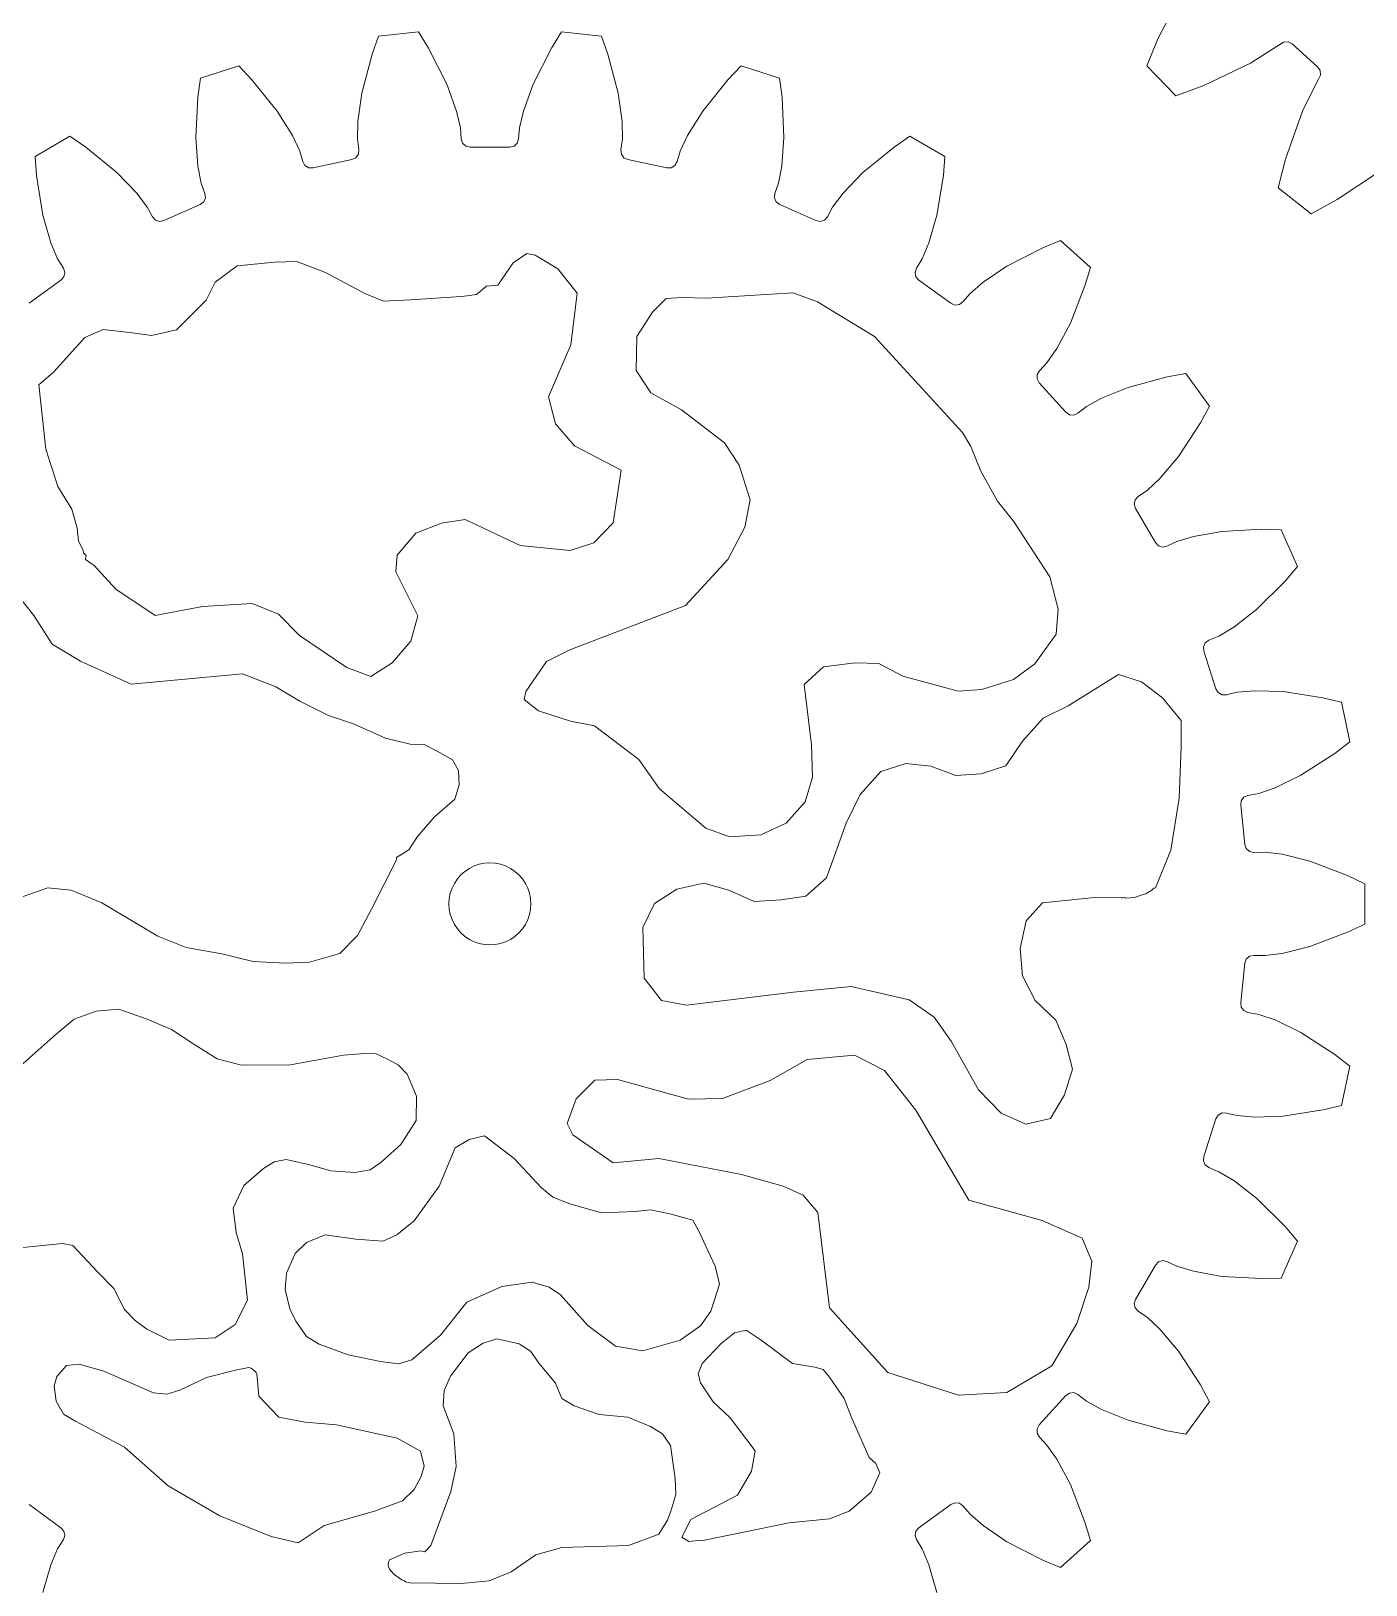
# Model space of a CAD drawing. Header units: millimetres. Extents: x -329 to 723, y 244 to 554.
# Drawn here: x 596.3 to 645.1, y 305.8 to 362.7 of the extents above; entities that cross this region are included whole.
import ezdxf

# ---------------------------------------------------------------- set-up
doc = ezdxf.new("R2010")
doc.units = ezdxf.units.MM

msp = doc.modelspace()

# ---------------------------------------------------------------- linework, layer by layer
at = {"color": 5, "lineweight": 0}
for p, q in [((638.383, 364.095), (637.503, 362.412)), ((610.46, 362.643), (608.993, 362.489)), ((610.826, 362.046), (610.46, 362.643)), ((615.681, 362.643), (615.315, 362.046)), ((617.148, 362.489), (615.681, 362.643)), ((608.993, 362.489), (608.759, 361.829)), ((611.49, 360.733), (610.826, 362.046)), ((615.315, 362.046), (614.651, 360.733)), ((617.382, 361.829), (617.148, 362.489)), ((637.503, 362.412), (637.085, 361.408)), ((640.883, 361.505), (641.953, 362.187)), ((641.953, 362.187), (642.091, 362.272)), ((642.091, 362.272), (642.253, 362.278)), ((642.253, 362.278), (642.397, 362.201)), ((642.397, 362.201), (643.33, 361.36)), ((608.759, 361.829), (608.382, 360.406)), ((617.758, 360.406), (617.382, 361.829)), ((639.17, 360.685), (640.883, 361.505)), ((602.483, 360.948), (602.391, 360.254)), ((603.886, 361.403), (602.483, 360.948)), ((604.368, 360.896), (603.886, 361.403)), ((605.291, 359.749), (604.368, 360.896)), ((621.772, 360.896), (620.85, 359.749)), ((622.255, 361.403), (621.772, 360.896)), ((623.657, 360.948), (622.255, 361.403)), ((623.75, 360.254), (623.657, 360.948)), ((637.085, 361.408), (638.153, 360.302)), ((643.362, 360.918), (642.796, 359.783)), ((643.33, 361.36), (643.421, 361.226)), ((643.433, 361.064), (643.362, 360.918)), ((643.421, 361.226), (643.433, 361.064)), ((608.382, 360.406), (608.238, 359.365)), ((611.847, 359.744), (611.49, 360.733)), ((614.651, 360.733), (614.293, 359.744)), ((617.902, 359.365), (617.758, 360.406)), ((638.153, 360.302), (639.17, 360.685)), ((602.391, 360.254), (602.319, 358.783)), ((623.822, 358.783), (623.75, 360.254)), ((642.796, 359.783), (642.16, 357.994)), ((605.846, 358.856), (605.291, 359.749)), ((608.238, 359.365), (608.227, 358.734)), ((611.99, 359.13), (611.847, 359.744)), ((614.293, 359.744), (614.151, 359.13)), ((617.914, 358.734), (617.902, 359.365)), ((620.85, 359.749), (620.295, 358.856)), ((597.713, 358.824), (596.436, 358.087)), ((598.291, 358.428), (597.713, 358.824)), ((602.319, 358.783), (602.394, 357.735)), ((606.113, 358.285), (605.846, 358.856)), ((608.227, 358.734), (608.278, 358.337)), ((612.022, 358.73), (611.99, 359.13)), ((612.07, 358.575), (612.022, 358.73)), ((614.119, 358.73), (614.071, 358.575)), ((614.151, 359.13), (614.119, 358.73)), ((617.862, 358.337), (617.914, 358.734)), ((620.295, 358.856), (620.028, 358.285)), ((623.746, 357.735), (623.822, 358.783)), ((628.428, 358.824), (627.85, 358.428)), ((629.705, 358.087), (628.428, 358.824)), ((596.436, 358.087), (596.49, 357.388)), ((599.431, 357.498), (598.291, 358.428)), ((606.227, 357.901), (606.113, 358.285)), ((608.264, 358.175), (608.17, 358.042)), ((608.278, 358.337), (608.264, 358.175)), ((612.189, 358.464), (612.07, 358.575)), ((612.347, 358.428), (612.189, 358.464)), ((613.793, 358.428), (612.347, 358.428)), ((613.952, 358.464), (613.793, 358.428)), ((614.071, 358.575), (613.952, 358.464)), ((617.877, 358.175), (617.862, 358.337)), ((617.97, 358.042), (617.877, 358.175)), ((620.028, 358.285), (619.913, 357.901)), ((627.85, 358.428), (626.709, 357.498)), ((629.65, 357.388), (629.705, 358.087)), ((600.16, 356.74), (599.431, 357.498)), ((602.394, 357.735), (602.514, 357.116)), ((606.306, 357.759), (606.227, 357.901)), ((606.446, 357.675), (606.306, 357.759)), ((606.608, 357.673), (606.446, 357.675)), ((608.023, 357.974), (606.608, 357.673)), ((608.17, 358.042), (608.023, 357.974)), ((618.118, 357.974), (617.97, 358.042)), ((619.532, 357.673), (618.118, 357.974)), ((619.695, 357.675), (619.532, 357.673)), ((619.834, 357.759), (619.695, 357.675)), ((619.913, 357.901), (619.834, 357.759)), ((623.626, 357.116), (623.746, 357.735)), ((626.709, 357.498), (625.981, 356.74)), ((642.16, 357.994), (641.885, 356.941)), ((644.051, 356.516), (645.633, 357.566)), ((596.49, 357.388), (596.725, 355.935)), ((602.514, 357.116), (602.648, 356.738)), ((623.493, 356.738), (623.626, 357.116)), ((629.415, 355.935), (629.65, 357.388)), ((641.885, 356.941), (643.097, 355.995)), ((600.54, 356.237), (600.16, 356.74)), ((602.603, 356.427), (602.473, 356.329)), ((602.667, 356.576), (602.603, 356.427)), ((602.648, 356.738), (602.667, 356.576)), ((623.474, 356.576), (623.493, 356.738)), ((623.538, 356.427), (623.474, 356.576)), ((623.668, 356.329), (623.538, 356.427)), ((625.981, 356.74), (625.601, 356.237)), ((643.097, 355.995), (644.051, 356.516)), ((596.725, 355.935), (597.017, 354.926)), ((600.732, 355.885), (600.54, 356.237)), ((600.839, 355.762), (600.732, 355.885)), ((602.473, 356.329), (601.152, 355.741)), ((624.989, 355.741), (623.668, 356.329)), ((625.409, 355.885), (625.302, 355.762)), ((625.601, 356.237), (625.409, 355.885)), ((629.123, 354.926), (629.415, 355.935)), ((600.993, 355.71), (600.839, 355.762)), ((601.152, 355.741), (600.993, 355.71)), ((625.148, 355.71), (624.989, 355.741)), ((625.302, 355.762), (625.148, 355.71)), ((597.017, 354.926), (597.263, 354.345)), ((628.877, 354.345), (629.123, 354.926)), ((633.282, 354.75), (631.972, 354.078)), ((633.929, 355.017), (633.282, 354.75)), ((635.025, 354.031), (633.929, 355.017)), ((597.263, 354.345), (597.472, 354.003)), ((628.669, 354.003), (628.877, 354.345)), ((631.972, 354.078), (631.102, 353.488)), ((597.386, 353.567), (596.217, 352.717)), ((597.493, 353.689), (597.386, 353.567)), ((597.472, 354.003), (597.525, 353.849)), ((597.525, 353.849), (597.493, 353.689)), ((628.616, 353.849), (628.669, 354.003)), ((628.647, 353.689), (628.616, 353.849)), ((628.754, 353.567), (628.647, 353.689)), ((629.924, 352.717), (628.754, 353.567)), ((634.827, 353.359), (635.025, 354.031)), ((630.626, 353.074), (630.365, 352.77)), ((631.102, 353.488), (630.626, 353.074)), ((634.295, 351.987), (634.827, 353.359)), ((630.074, 352.653), (629.924, 352.717)), ((630.235, 352.673), (630.074, 352.653)), ((630.365, 352.77), (630.235, 352.673)), ((633.799, 351.06), (634.295, 351.987)), ((633.438, 350.543), (633.799, 351.06)), ((633.076, 349.949), (633.079, 350.112)), ((633.079, 350.112), (633.162, 350.252)), ((633.162, 350.252), (633.438, 350.543)), ((638.519, 350.15), (637.83, 350.024)), ((639.385, 348.957), (638.519, 350.15)), ((633.156, 349.807), (633.076, 349.949)), ((634.123, 348.733), (633.156, 349.807)), ((636.41, 349.638), (635.436, 349.242)), ((637.83, 350.024), (636.41, 349.638)), ((635.436, 349.242), (634.884, 348.937)), ((639.052, 348.342), (639.385, 348.957)), ((634.256, 348.639), (634.123, 348.733)), ((634.418, 348.625), (634.256, 348.639)), ((634.565, 348.693), (634.418, 348.625)), ((634.884, 348.937), (634.565, 348.693)), ((638.246, 347.11), (639.052, 348.342)), ((637.569, 346.306), (638.246, 347.11)), ((637.108, 345.876), (637.569, 346.306)), ((636.667, 345.529), (636.778, 345.648)), ((636.778, 345.648), (637.108, 345.876)), ((636.631, 345.37), (636.667, 345.529)), ((636.679, 345.215), (636.631, 345.37)), ((637.402, 343.963), (636.679, 345.215)), ((641.296, 344.455), (639.827, 344.373)), ((641.996, 344.435), (641.296, 344.455)), ((642.596, 343.088), (641.996, 344.435)), ((637.513, 343.844), (637.402, 343.963)), ((637.668, 343.796), (637.513, 343.844)), ((638.188, 344.004), (637.826, 343.832)), ((638.792, 344.188), (638.188, 344.004)), ((639.827, 344.373), (638.792, 344.188)), ((637.826, 343.832), (637.668, 343.796)), ((642.142, 342.555), (642.596, 343.088)), ((641.098, 341.518), (642.142, 342.555)), ((640.268, 340.873), (641.098, 341.518)), ((639.357, 340.393), (639.727, 340.547)), ((639.727, 340.547), (640.268, 340.873)), ((639.156, 340.152), (639.224, 340.3)), ((639.171, 339.99), (639.156, 340.152)), ((639.617, 338.615), (639.171, 339.99)), ((639.224, 340.3), (639.357, 340.393)), ((639.701, 338.476), (639.617, 338.615)), ((639.843, 338.397), (639.701, 338.476)), ((640.005, 338.399), (639.843, 338.397)), ((640.395, 338.492), (640.005, 338.399)), ((641.023, 338.547), (640.395, 338.492)), ((642.074, 338.512), (641.023, 338.547)), ((643.529, 338.287), (642.074, 338.512)), ((644.209, 338.122), (643.529, 338.287)), ((644.516, 336.68), (644.209, 338.122)), ((643.961, 336.253), (644.516, 336.68)), ((642.724, 335.456), (643.961, 336.253)), ((641.778, 334.997), (642.724, 335.456)), ((640.788, 334.717), (641.182, 334.791)), ((641.182, 334.791), (641.778, 334.997)), ((640.521, 334.362), (640.541, 334.523)), ((640.673, 332.924), (640.521, 334.362)), ((640.541, 334.523), (640.638, 334.653)), ((640.638, 334.653), (640.788, 334.717)), ((640.725, 332.77), (640.673, 332.924)), ((640.848, 332.663), (640.725, 332.77)), ((641.007, 332.632), (640.848, 332.663)), ((641.408, 332.642), (641.007, 332.632)), ((642.034, 332.564), (641.408, 332.642)), ((643.054, 332.312), (642.034, 332.564)), ((644.43, 331.789), (643.054, 332.312)), ((645.062, 331.487), (644.43, 331.789)), ((645.062, 330.012), (645.062, 331.487)), ((643.054, 329.187), (644.43, 329.71)), ((644.43, 329.71), (645.062, 330.012)), ((642.034, 328.935), (643.054, 329.187)), ((640.521, 327.138), (640.673, 328.576)), ((640.673, 328.576), (640.725, 328.729)), ((640.725, 328.729), (640.848, 328.836)), ((640.848, 328.836), (641.007, 328.868)), ((641.007, 328.868), (641.408, 328.858)), ((641.408, 328.858), (642.034, 328.935)), ((640.541, 326.976), (640.521, 327.138)), ((640.638, 326.846), (640.541, 326.976)), ((640.788, 326.782), (640.638, 326.846)), ((641.182, 326.709), (640.788, 326.782)), ((641.778, 326.503), (641.182, 326.709)), ((642.724, 326.044), (641.778, 326.503)), ((643.961, 325.246), (642.724, 326.044)), ((644.516, 324.82), (643.961, 325.246)), ((644.209, 323.377), (644.516, 324.82)), ((639.171, 321.509), (639.617, 322.884)), ((639.617, 322.884), (639.701, 323.024)), ((639.701, 323.024), (639.843, 323.103)), ((639.843, 323.103), (640.005, 323.101)), ((640.005, 323.101), (640.395, 323.008)), ((640.395, 323.008), (641.023, 322.953)), ((641.023, 322.953), (642.074, 322.988)), ((642.074, 322.988), (643.529, 323.213)), ((643.529, 323.213), (644.209, 323.377)), ((639.156, 321.347), (639.171, 321.509)), ((639.224, 321.2), (639.156, 321.347)), ((639.357, 321.106), (639.224, 321.2)), ((639.727, 320.952), (639.357, 321.106)), ((640.268, 320.627), (639.727, 320.952)), ((641.098, 319.982), (640.268, 320.627)), ((642.142, 318.944), (641.098, 319.982)), ((642.596, 318.411), (642.142, 318.944)), ((641.996, 317.064), (642.596, 318.411)), ((637.513, 317.656), (637.668, 317.704)), ((637.668, 317.704), (637.826, 317.668)), ((636.679, 316.285), (637.402, 317.537)), ((637.402, 317.537), (637.513, 317.656)), ((637.826, 317.668), (638.188, 317.496)), ((638.188, 317.496), (638.792, 317.312)), ((638.792, 317.312), (639.827, 317.127)), ((639.827, 317.127), (641.296, 317.045)), ((641.296, 317.045), (641.996, 317.064)), ((636.631, 316.129), (636.679, 316.285)), ((636.667, 315.971), (636.631, 316.129)), ((636.778, 315.852), (636.667, 315.971)), ((637.108, 315.624), (636.778, 315.852)), ((637.569, 315.194), (637.108, 315.624)), ((638.246, 314.39), (637.569, 315.194)), ((639.052, 313.158), (638.246, 314.39)), ((639.385, 312.542), (639.052, 313.158)), ((633.156, 311.692), (634.123, 312.767)), ((634.123, 312.767), (634.256, 312.86)), ((634.256, 312.86), (634.418, 312.875)), ((634.418, 312.875), (634.565, 312.806)), ((634.565, 312.806), (634.884, 312.563)), ((634.884, 312.563), (635.436, 312.258)), ((635.436, 312.258), (636.41, 311.862)), ((638.519, 311.349), (639.385, 312.542)), ((633.076, 311.55), (633.156, 311.692)), ((633.079, 311.388), (633.076, 311.55)), ((636.41, 311.862), (637.83, 311.476)), ((637.83, 311.476), (638.519, 311.349)), ((633.162, 311.248), (633.079, 311.388)), ((633.438, 310.957), (633.162, 311.248)), ((633.799, 310.44), (633.438, 310.957)), ((634.295, 309.513), (633.799, 310.44)), ((634.827, 308.14), (634.295, 309.513)), ((596.217, 308.782), (597.386, 307.933)), ((628.754, 307.933), (629.924, 308.782)), ((629.924, 308.782), (630.074, 308.846)), ((630.074, 308.846), (630.235, 308.827)), ((630.235, 308.827), (630.365, 308.73)), ((630.365, 308.73), (630.626, 308.425)), ((630.626, 308.425), (631.102, 308.012)), ((635.025, 307.469), (634.827, 308.14)), ((597.472, 307.497), (597.263, 307.155)), ((597.386, 307.933), (597.493, 307.81)), ((597.525, 307.651), (597.472, 307.497)), ((597.493, 307.81), (597.525, 307.651)), ((628.616, 307.651), (628.647, 307.81)), ((628.669, 307.497), (628.616, 307.651)), ((628.647, 307.81), (628.754, 307.933)), ((628.877, 307.155), (628.669, 307.497)), ((631.102, 308.012), (631.972, 307.422)), ((633.929, 306.482), (635.025, 307.469)), ((597.263, 307.155), (597.017, 306.574)), ((629.123, 306.574), (628.877, 307.155)), ((631.972, 307.422), (633.282, 306.749)), ((597.017, 306.574), (596.725, 305.564)), ((629.415, 305.564), (629.123, 306.574)), ((633.282, 306.749), (633.929, 306.482))]:
    msp.add_line(p, q, dxfattribs=at)
at = {"color": 1, "lineweight": 0}
for p, q in [((603.026, 353.489), (603.825, 354.083)), ((603.825, 354.083), (605.202, 354.222)), ((605.202, 354.222), (606.012, 354.247)), ((606.012, 354.247), (607.054, 353.84)), ((613.919, 354.193), (613.359, 353.375)), ((614.424, 354.538), (613.919, 354.193)), ((614.723, 354.478), (614.424, 354.538)), ((615.556, 353.981), (614.723, 354.478)), ((607.054, 353.84), (608.496, 353.071)), ((616.254, 353.085), (615.556, 353.981)), ((602.7, 352.827), (603.026, 353.489)), ((608.496, 353.071), (609.175, 352.796)), ((610.161, 352.838), (612.012, 352.968)), ((612.012, 352.968), (612.243, 352.992)), ((612.243, 352.992), (612.584, 353.035)), ((612.584, 353.035), (612.948, 353.338)), ((612.948, 353.338), (613.359, 353.375)), ((616.026, 351.201), (616.254, 353.085)), ((624.154, 353.105), (620.986, 352.909)), ((625.047, 352.77), (624.154, 353.105)), ((601.607, 351.742), (602.7, 352.827)), ((609.175, 352.796), (610.161, 352.838)), ((619.009, 352.397), (618.447, 351.506)), ((619.51, 352.896), (619.009, 352.397)), ((620.099, 352.932), (619.51, 352.896)), ((620.986, 352.909), (620.099, 352.932)), ((627.136, 351.499), (625.047, 352.77)), ((597.115, 350.193), (598.258, 351.46)), ((598.258, 351.46), (598.924, 351.757)), ((598.924, 351.757), (599.987, 351.635)), ((599.987, 351.635), (600.698, 351.535)), ((600.698, 351.535), (601.607, 351.742)), ((618.447, 351.506), (618.414, 350.262)), ((630.349, 347.994), (627.136, 351.499)), ((615.213, 349.291), (616.026, 351.201)), ((596.58, 349.735), (597.115, 350.193)), ((618.414, 350.262), (618.955, 349.445)), ((596.834, 347.379), (596.58, 349.735)), ((615.47, 348.304), (615.213, 349.291)), ((618.955, 349.445), (620.075, 348.82)), ((620.075, 348.82), (621.649, 347.609)), ((616.16, 347.5), (615.47, 348.304)), ((630.349, 347.994), (630.648, 347.475)), ((597.276, 346.018), (596.834, 347.379)), ((617.874, 346.609), (616.16, 347.5)), ((621.649, 347.609), (622.183, 346.799)), ((631.025, 346.581), (630.648, 347.475)), ((622.183, 346.799), (622.583, 345.524)), ((617.574, 344.681), (617.874, 346.609)), ((631.623, 345.474), (631.025, 346.581)), ((597.779, 345.187), (597.276, 346.018)), ((597.972, 344.498), (597.779, 345.187)), ((622.583, 345.524), (622.39, 344.523)), ((632.214, 344.75), (631.623, 345.474)), ((598.024, 344.03), (597.972, 344.498)), ((610.365, 344.312), (611.298, 344.674)), ((611.298, 344.674), (612.169, 344.804)), ((612.169, 344.804), (614.177, 343.863)), ((616.871, 343.953), (617.574, 344.681)), ((622.39, 344.523), (621.767, 343.346)), ((633.542, 342.713), (632.214, 344.75)), ((598.199, 343.674), (598.024, 344.03)), ((609.673, 343.508), (610.365, 344.312)), ((614.177, 343.863), (616.006, 343.672)), ((616.006, 343.672), (616.871, 343.953)), ((598.207, 343.587), (598.199, 343.674)), ((598.302, 343.487), (598.207, 343.587)), ((598.276, 343.344), (598.302, 343.487)), ((598.602, 343.128), (598.276, 343.344)), ((609.628, 342.898), (609.673, 343.508)), ((621.767, 343.346), (620.218, 341.663)), ((598.602, 343.128), (599.386, 342.265)), ((610.43, 341.284), (609.628, 342.898)), ((633.843, 341.526), (633.542, 342.713)), ((599.386, 342.265), (600.829, 341.294)), ((596.394, 341.299), (595.734, 342.125)), ((600.829, 341.294), (602.557, 341.628)), ((602.557, 341.628), (604.371, 341.74)), ((604.371, 341.74), (605.338, 341.346)), ((620.218, 341.663), (615.994, 340.047)), ((597.066, 340.253), (596.394, 341.299)), ((605.338, 341.346), (606.106, 340.564)), ((610.181, 340.364), (610.43, 341.284)), ((633.779, 340.621), (633.843, 341.526)), ((606.106, 340.564), (607.834, 339.393)), ((632.995, 339.525), (633.779, 340.621)), ((598.096, 339.632), (597.066, 340.253)), ((609.493, 339.57), (610.181, 340.364)), ((615.994, 340.047), (615.141, 339.619)), ((599.953, 338.788), (598.096, 339.632)), ((607.834, 339.393), (608.719, 339.072)), ((608.719, 339.072), (609.493, 339.57)), ((615.141, 339.619), (614.388, 338.524)), ((624.565, 338.78), (625.272, 339.422)), ((625.272, 339.422), (626.425, 339.568)), ((626.425, 339.568), (627.292, 339.546)), ((627.292, 339.546), (628.167, 339.077)), ((632.208, 338.954), (632.995, 339.525)), ((604.017, 339.167), (599.953, 338.788)), ((605.241, 338.694), (604.017, 339.167)), ((624.833, 336.564), (624.565, 338.78)), ((628.167, 339.077), (630.196, 338.531)), ((631.06, 338.585), (632.208, 338.954)), ((636.049, 339.136), (634.215, 337.99)), ((636.893, 338.871), (636.049, 339.136)), ((637.66, 338.283), (636.893, 338.871)), ((606.121, 338.161), (605.241, 338.694)), ((607.169, 337.638), (606.121, 338.161)), ((614.388, 338.524), (614.327, 338.222)), ((614.327, 338.222), (614.849, 337.806)), ((630.196, 338.531), (631.06, 338.585)), ((638.349, 337.454), (637.66, 338.283)), ((608.079, 337.33), (607.169, 337.638)), ((614.849, 337.806), (616.018, 337.431)), ((634.215, 337.99), (633.3, 337.537)), ((609.249, 336.815), (608.079, 337.33)), ((616.018, 337.431), (616.89, 337.262)), ((616.89, 337.262), (618.517, 336.026)), ((633.3, 337.537), (632.542, 336.699)), ((638.35, 336.505), (638.349, 337.454)), ((610.152, 336.596), (609.249, 336.815)), ((610.665, 336.578), (610.152, 336.596)), ((611.14, 336.338), (610.665, 336.578)), ((624.86, 335.382), (624.833, 336.564)), ((632.542, 336.699), (631.939, 335.794)), ((638.274, 334.612), (638.35, 336.505)), ((611.703, 336.016), (611.14, 336.338)), ((611.926, 335.633), (611.703, 336.016)), ((618.517, 336.026), (619.271, 334.963)), ((611.94, 335.11), (611.926, 335.633)), ((624.594, 334.48), (624.86, 335.382)), ((627.358, 335.589), (626.609, 334.755)), ((628.271, 335.882), (627.358, 335.589)), ((629.189, 335.781), (628.271, 335.882)), ((630.11, 335.444), (629.189, 335.781)), ((631.026, 335.501), (630.11, 335.444)), ((631.939, 335.794), (631.026, 335.501)), ((611.784, 334.58), (611.94, 335.11)), ((619.271, 334.963), (620.965, 333.52)), ((626.609, 334.755), (626.094, 333.702)), ((611.04, 333.936), (611.784, 334.58)), ((623.897, 333.701), (624.594, 334.48)), ((637.971, 332.715), (638.274, 334.612)), ((610.426, 333.214), (611.04, 333.936)), ((622.977, 333.277), (623.897, 333.701)), ((626.094, 333.702), (625.371, 331.702)), ((610.103, 332.723), (610.426, 333.214)), ((620.965, 333.52), (621.833, 333.206)), ((621.833, 333.206), (622.977, 333.277)), ((609.648, 332.443), (610.103, 332.723)), ((637.4, 331.341), (637.971, 332.715)), ((608.743, 330.557), (609.651, 332.357)), ((609.651, 332.357), (609.648, 332.443)), ((612.157, 331.94), (612.01, 331.81)), ((612.32, 332.049), (612.157, 331.94)), ((612.496, 332.136), (612.32, 332.049)), ((612.682, 332.199), (612.496, 332.136)), ((612.875, 332.237), (612.682, 332.199)), ((613.07, 332.25), (612.875, 332.237)), ((613.266, 332.237), (613.07, 332.25)), ((613.459, 332.199), (613.266, 332.237)), ((613.644, 332.136), (613.459, 332.199)), ((613.82, 332.049), (613.644, 332.136)), ((613.983, 331.94), (613.82, 332.049)), ((614.131, 331.81), (613.983, 331.94)), ((595.754, 330.939), (596.91, 331.339)), ((596.91, 331.339), (597.759, 331.252)), ((611.771, 331.5), (611.685, 331.324)), ((611.88, 331.663), (611.771, 331.5)), ((612.01, 331.81), (611.88, 331.663)), ((614.26, 331.663), (614.131, 331.81)), ((614.369, 331.5), (614.26, 331.663)), ((614.456, 331.324), (614.369, 331.5)), ((620.891, 331.503), (619.908, 331.286)), ((621.809, 331.248), (620.891, 331.503)), ((625.371, 331.702), (624.625, 331.033)), ((637.346, 331.321), (637.4, 331.341)), ((597.759, 331.252), (598.884, 330.794)), ((598.884, 330.794), (600.932, 329.574)), ((611.583, 330.946), (611.57, 330.75)), ((611.621, 331.138), (611.583, 330.946)), ((611.685, 331.324), (611.621, 331.138)), ((614.519, 331.138), (614.456, 331.324)), ((614.557, 330.946), (614.519, 331.138)), ((614.57, 330.75), (614.557, 330.946)), ((619.908, 331.286), (619.087, 330.768)), ((622.731, 330.838), (621.809, 331.248)), ((623.717, 330.899), (622.731, 330.838)), ((624.625, 331.033), (623.717, 330.899)), ((632.676, 330.132), (633.277, 330.79)), ((633.277, 330.79), (635.17, 330.985)), ((635.17, 330.985), (636.155, 330.968)), ((636.155, 330.968), (636.198, 330.974)), ((636.198, 330.974), (636.267, 330.978)), ((636.267, 330.978), (636.309, 330.964)), ((636.309, 330.964), (636.486, 330.969)), ((636.486, 330.969), (636.637, 330.989)), ((636.637, 330.989), (636.958, 331.09)), ((636.958, 331.09), (637.047, 331.117)), ((637.047, 331.117), (637.129, 331.171)), ((637.129, 331.171), (637.274, 331.257)), ((637.274, 331.257), (637.346, 331.321)), ((608.232, 329.596), (608.743, 330.557)), ((611.57, 330.75), (611.583, 330.554)), ((611.583, 330.554), (611.621, 330.362)), ((611.621, 330.362), (611.685, 330.176)), ((614.456, 330.176), (614.519, 330.362)), ((614.519, 330.362), (614.557, 330.554)), ((614.557, 330.554), (614.57, 330.75)), ((619.087, 330.768), (618.657, 329.886)), ((611.685, 330.176), (611.771, 330)), ((611.771, 330), (611.88, 329.837)), ((611.88, 329.837), (612.01, 329.689)), ((612.01, 329.689), (612.157, 329.56)), ((613.983, 329.56), (614.131, 329.689)), ((614.131, 329.689), (614.26, 329.837)), ((614.26, 329.837), (614.369, 330)), ((614.369, 330), (614.456, 330.176)), ((618.657, 329.886), (618.712, 328.031)), ((632.458, 329.112), (632.676, 330.132)), ((600.932, 329.574), (601.961, 329.158)), ((601.961, 329.158), (603.272, 328.926)), ((607.586, 328.929), (608.232, 329.596)), ((612.157, 329.56), (612.32, 329.451)), ((612.32, 329.451), (612.496, 329.364)), ((612.496, 329.364), (612.682, 329.301)), ((612.682, 329.301), (612.875, 329.263)), ((612.875, 329.263), (613.07, 329.25)), ((613.07, 329.25), (613.266, 329.263)), ((613.266, 329.263), (613.459, 329.301)), ((613.459, 329.301), (613.644, 329.364)), ((613.644, 329.364), (613.82, 329.451)), ((613.82, 329.451), (613.983, 329.56)), ((632.543, 328.114), (632.458, 329.112)), ((603.272, 328.926), (604.417, 328.645)), ((604.417, 328.645), (605.592, 328.576)), ((605.592, 328.576), (606.468, 328.62)), ((606.468, 328.62), (607.586, 328.929)), ((618.712, 328.031), (619.34, 327.221)), ((633.003, 327.219), (632.543, 328.114)), ((620.252, 327.046), (624.169, 327.519)), ((624.169, 327.519), (626.28, 327.727)), ((626.28, 327.727), (628.402, 327.242)), ((597.866, 326.53), (598.673, 326.83)), ((598.673, 326.83), (599.497, 326.904)), ((599.497, 326.904), (600.54, 326.533)), ((619.34, 327.221), (620.252, 327.046)), ((628.402, 327.242), (629.316, 326.607)), ((633.762, 326.498), (633.003, 327.219)), ((597.206, 325.979), (597.866, 326.53)), ((600.54, 326.533), (601.422, 326.156)), ((629.316, 326.607), (629.931, 325.725)), ((634.145, 325.603), (633.762, 326.498)), ((595.78, 324.716), (597.206, 325.979)), ((601.422, 326.156), (602.247, 325.615)), ((629.931, 325.725), (630.929, 323.954)), ((602.247, 325.615), (603.101, 325.079)), ((605.705, 324.855), (607.712, 325.211)), ((607.712, 325.211), (608.499, 325.282)), ((608.499, 325.282), (608.91, 325.27)), ((608.91, 325.27), (609.328, 325.066)), ((624.672, 325.054), (626.396, 325.217)), ((626.396, 325.217), (627.497, 324.659)), ((634.376, 324.701), (634.145, 325.603)), ((603.101, 325.079), (603.935, 324.863)), ((603.935, 324.863), (605.705, 324.855)), ((609.328, 325.066), (609.714, 324.861)), ((609.714, 324.861), (610.04, 324.526)), ((610.04, 324.526), (610.38, 323.716)), ((623.312, 324.289), (624.672, 325.054)), ((627.497, 324.659), (628.644, 323.201)), ((634.082, 323.769), (634.376, 324.701)), ((616.219, 323.619), (616.901, 324.3)), ((616.901, 324.3), (617.729, 324.321)), ((617.729, 324.321), (620.329, 323.606)), ((621.578, 323.636), (623.312, 324.289)), ((630.929, 323.954), (631.764, 323.094)), ((610.38, 323.716), (610.375, 322.829)), ((615.895, 322.722), (616.219, 323.619)), ((620.329, 323.606), (621.578, 323.636)), ((633.564, 322.901), (634.082, 323.769)), ((610.375, 322.829), (609.809, 321.952)), ((628.644, 323.201), (630.576, 319.915)), ((631.764, 323.094), (632.667, 322.694)), ((632.667, 322.694), (633.564, 322.901)), ((612.314, 322.135), (612.872, 322.263)), ((612.872, 322.263), (613.954, 321.439)), ((616.096, 322.299), (615.895, 322.722)), ((617.572, 321.281), (616.096, 322.299)), ((609.809, 321.952), (609.082, 321.29)), ((611.217, 320.423), (611.799, 321.826)), ((611.799, 321.826), (612.314, 322.135)), ((605.182, 321.316), (604.788, 321.077)), ((605.615, 321.4), (605.182, 321.316)), ((606.434, 321.221), (605.615, 321.4)), ((607.255, 320.981), (606.434, 321.221)), ((609.082, 321.29), (608.687, 321.021)), ((613.954, 321.439), (614.95, 320.363)), ((619.245, 321.432), (617.572, 321.281)), ((622.265, 320.846), (619.245, 321.432)), ((604.788, 321.077), (604.072, 320.45)), ((608.13, 320.931), (607.255, 320.981)), ((608.687, 321.021), (608.13, 320.931)), ((623.793, 320.426), (622.265, 320.846)), ((604.072, 320.45), (603.68, 319.624)), ((610.297, 319.156), (611.217, 320.423)), ((614.95, 320.363), (615.369, 320.018)), ((615.369, 320.018), (615.994, 319.784)), ((624.524, 320.102), (623.793, 320.426)), ((625.063, 319.464), (624.524, 320.102)), ((603.68, 319.624), (603.79, 318.735)), ((615.994, 319.784), (617.154, 319.454)), ((617.154, 319.454), (618.393, 319.494)), ((618.393, 319.494), (618.943, 319.563)), ((618.943, 319.563), (619.644, 319.419)), ((619.644, 319.419), (620.49, 319.178)), ((625.483, 315.97), (625.063, 319.464)), ((630.576, 319.915), (633.263, 319.175)), ((609.663, 318.64), (610.297, 319.156)), ((620.49, 319.178), (620.703, 318.779)), ((633.263, 319.175), (634.725, 318.526)), ((597.436, 318.328), (595.746, 318.152)), ((597.813, 318.254), (597.436, 318.328)), ((603.79, 318.735), (604.018, 317.949)), ((605.952, 317.967), (606.368, 318.368)), ((606.368, 318.368), (607.047, 318.645)), ((607.047, 318.645), (608.168, 318.484)), ((608.168, 318.484), (609.149, 318.416)), ((609.149, 318.416), (609.663, 318.64)), ((620.703, 318.779), (621.301, 317.493)), ((634.725, 318.526), (635.077, 317.688)), ((598.718, 317.289), (597.813, 318.254)), ((604.018, 317.949), (604.2, 316.256)), ((605.632, 317.237), (605.952, 317.967)), ((599.316, 316.68), (598.718, 317.289)), ((605.584, 316.643), (605.632, 317.237)), ((621.301, 317.493), (621.459, 316.843)), ((635.077, 317.688), (634.972, 316.737)), ((599.708, 315.912), (599.316, 316.68)), ((605.753, 315.943), (605.584, 316.643)), ((613.509, 316.751), (612.219, 316.18)), ((614.61, 316.912), (613.509, 316.751)), ((615.232, 316.734), (614.61, 316.912)), ((615.654, 316.455), (615.232, 316.734)), ((621.459, 316.843), (621.141, 315.85)), ((634.972, 316.737), (634.532, 315.4)), ((604.2, 316.256), (603.758, 315.36)), ((612.219, 316.18), (611.267, 314.972)), ((616.649, 315.333), (615.654, 316.455)), ((600.103, 315.51), (599.708, 315.912)), ((600.522, 315.2), (600.103, 315.51)), ((605.753, 315.943), (605.972, 315.483)), ((606.366, 314.928), (605.972, 315.483)), ((621.141, 315.85), (620.773, 315.314)), ((627.62, 313.607), (625.483, 315.97)), ((601.344, 314.791), (600.522, 315.2)), ((603.02, 314.874), (601.344, 314.791)), ((603.758, 315.36), (603.02, 314.874)), ((606.821, 314.651), (606.366, 314.928)), ((611.267, 314.972), (610.211, 314.077)), ((617.663, 314.577), (616.649, 315.333)), ((620.773, 315.314), (620.026, 314.788)), ((622.017, 315.065), (621.527, 314.676)), ((622.441, 315.158), (622.017, 315.065)), ((622.992, 314.787), (622.441, 315.158)), ((634.532, 315.4), (633.612, 313.852)), ((607.884, 314.25), (606.821, 314.651)), ((611.625, 313.478), (612.274, 314.334)), ((612.274, 314.334), (612.825, 314.679)), ((612.825, 314.679), (613.326, 314.841)), ((613.326, 314.841), (614.14, 314.659)), ((614.14, 314.659), (614.554, 314.389)), ((614.554, 314.389), (614.872, 313.945)), ((618.657, 314.397), (617.663, 314.577)), ((620.026, 314.788), (618.657, 314.397)), ((621.527, 314.676), (620.824, 313.935)), ((624.128, 313.934), (622.992, 314.787)), ((597.587, 313.866), (597.228, 313.464)), ((598.049, 313.919), (597.587, 313.866)), ((598.957, 313.66), (598.049, 313.919)), ((604.26, 313.788), (603.772, 313.69)), ((604.305, 313.781), (604.26, 313.788)), ((604.348, 313.756), (604.305, 313.781)), ((604.348, 313.756), (604.393, 313.729)), ((604.393, 313.729), (604.446, 313.689)), ((609.066, 314.011), (607.884, 314.25)), ((609.726, 313.921), (609.066, 314.011)), ((610.211, 314.077), (609.726, 313.921)), ((614.872, 313.945), (615.47, 313.223)), ((620.824, 313.935), (620.686, 313.56)), ((624.944, 313.807), (624.128, 313.934)), ((625.255, 313.718), (624.944, 313.807)), ((633.612, 313.852), (631.966, 312.882)), ((597.228, 313.464), (597.142, 313.125)), ((600.764, 312.868), (598.957, 313.66)), ((602.71, 313.427), (601.735, 312.96)), ((603.772, 313.69), (602.71, 313.427)), ((604.446, 313.689), (604.483, 313.651)), ((604.483, 313.651), (604.519, 313.605)), ((604.519, 313.605), (604.55, 313.563)), ((604.622, 312.742), (604.55, 313.563)), ((611.397, 312.956), (611.625, 313.478)), ((615.47, 313.223), (615.7, 312.661)), ((620.686, 313.56), (620.775, 313.227)), ((620.775, 313.227), (621.234, 312.535)), ((625.487, 313.441), (625.255, 313.718)), ((626.026, 312.66), (625.487, 313.441)), ((630.203, 312.778), (627.62, 313.607)), ((597.142, 313.125), (597.211, 312.565)), ((601.251, 312.821), (600.764, 312.868)), ((601.735, 312.96), (601.251, 312.821)), ((605.346, 311.977), (604.622, 312.742)), ((611.358, 312.387), (611.397, 312.956)), ((615.7, 312.661), (616.145, 312.386)), ((626.29, 311.963), (626.026, 312.66)), ((631.966, 312.882), (630.203, 312.778)), ((597.211, 312.565), (597.477, 312.087)), ((597.477, 312.087), (597.921, 311.828)), ((611.746, 311.369), (611.358, 312.387)), ((616.145, 312.386), (617.068, 312.073)), ((617.068, 312.073), (618.107, 311.975)), ((621.234, 312.535), (621.855, 311.954)), ((597.921, 311.828), (599.702, 310.878)), ((606.312, 311.794), (605.346, 311.977)), ((607.458, 311.7), (606.312, 311.794)), ((609.682, 311.206), (607.458, 311.7)), ((618.107, 311.975), (618.94, 311.638)), ((618.94, 311.638), (619.379, 311.365)), ((621.855, 311.954), (622.767, 310.745)), ((626.941, 310.504), (626.29, 311.963)), ((599.702, 310.878), (601.303, 309.462)), ((610.536, 310.729), (609.682, 311.206)), ((611.835, 310.173), (611.746, 311.369)), ((619.379, 311.365), (619.678, 310.937)), ((619.678, 310.937), (619.846, 309.727)), ((610.659, 310.185), (610.536, 310.729)), ((622.767, 310.745), (622.635, 309.996)), ((627.185, 310.284), (626.941, 310.504)), ((610.301, 309.329), (610.551, 309.803)), ((610.551, 309.803), (610.659, 310.185)), ((611.646, 309.263), (611.835, 310.173)), ((622.635, 309.996), (622.121, 309.126)), ((627.015, 309.238), (627.331, 309.941)), ((627.331, 309.941), (627.185, 310.284)), ((601.303, 309.462), (603.196, 308.364)), ((609.875, 308.91), (610.301, 309.329)), ((610.913, 307.287), (611.646, 309.263)), ((619.846, 309.727), (619.873, 309.147)), ((626.2, 308.542), (627.015, 309.238)), ((608.85, 308.535), (609.875, 308.91)), ((619.873, 309.147), (619.685, 308.541)), ((622.121, 309.126), (620.421, 308.238)), ((603.196, 308.364), (605.073, 307.615)), ((607.004, 308.01), (608.85, 308.535)), ((619.558, 308.204), (619.244, 307.692)), ((619.685, 308.541), (619.558, 308.204)), ((620.421, 308.238), (620.09, 307.589)), ((620.849, 307.465), (624.014, 308.109)), ((624.014, 308.109), (625.491, 308.262)), ((625.491, 308.262), (626.2, 308.542)), ((605.073, 307.615), (606.06, 307.376)), ((606.06, 307.376), (607.004, 308.01)), ((619.244, 307.692), (618.131, 307.278)), ((620.09, 307.589), (620.348, 307.423)), ((620.348, 307.423), (620.813, 307.475)), ((620.813, 307.475), (620.849, 307.465)), ((609.393, 306.763), (609.952, 306.997)), ((609.952, 306.997), (610.549, 307.086)), ((610.549, 307.086), (610.69, 307.046)), ((610.69, 307.046), (610.913, 307.287)), ((614.745, 306.943), (613.843, 306.321)), ((615.695, 307.206), (614.745, 306.943)), ((618.131, 307.278), (615.695, 307.206)), ((609.344, 306.579), (609.363, 306.658)), ((609.359, 306.497), (609.344, 306.579)), ((609.393, 306.421), (609.359, 306.497)), ((609.363, 306.658), (609.393, 306.763)), ((609.455, 306.342), (609.393, 306.421)), ((609.574, 306.218), (609.455, 306.342)), ((609.844, 306.027), (609.574, 306.218)), ((609.913, 306.003), (609.844, 306.027)), ((609.944, 305.994), (609.913, 306.003)), ((609.982, 305.954), (609.944, 305.994)), ((610.135, 305.917), (609.982, 305.954)), ((612.021, 305.891), (610.135, 305.917)), ((613.043, 305.986), (612.021, 305.891)), ((613.843, 306.321), (613.043, 305.986))]:
    msp.add_line(p, q, dxfattribs=at)

doc.saveas('drawing.dxf')
